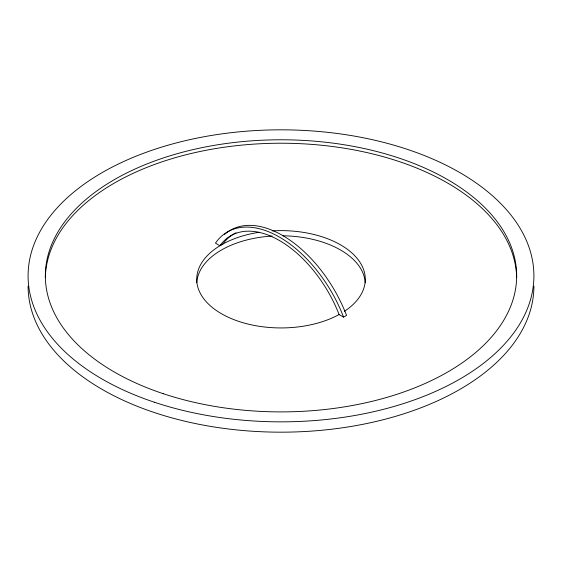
<?xml version="1.0" encoding="UTF-8"?>
<svg xmlns="http://www.w3.org/2000/svg" width="562" height="562" viewBox="0 0 562 562"><rect width="100%" height="100%" fill="white"/><g stroke="black" fill="none" stroke-linecap="round" stroke-linejoin="round"><path stroke-width="0.84" d="M224.526 234.466A104.258 60.197 60 0 1 346.557 315.408L343.579 317.13A104.258 60.197 60 0 0 279.511 237.129A104.258 60.197 60 0 0 215.443 243.149L219.911 245.727L222.889 244.013A97.521 56.305 60 0 1 236.033 232.808M343.579 317.13L339.111 314.551A97.521 56.305 60 0 0 219.911 245.727M533.9 286.163A252.9 146.008 0 0 1 281 432.171A252.9 146.008 0 0 1 28.1 286.163M45.353 277.6A235.668 136.06 0 0 1 281 143.219A235.668 136.06 0 0 1 516.647 277.6M272.205 230.884A84.286 48.662 0 0 1 355.851 256.911A84.286 48.662 0 0 1 344.351 311.376M339.174 314.488A84.286 48.662 0 0 1 207.518 303.115A84.286 48.662 0 0 1 259.187 232.275M196.763 282.756A84.286 48.662 0 0 1 272.205 236.047M282.749 235.787A84.286 48.662 0 0 1 365.237 282.756M154.55 402.287A252.9 146.008 0 0 0 533.9 275.837A252.9 146.008 0 0 0 154.55 149.387A252.9 146.008 0 0 0 154.55 402.287M163.17 393.667A235.668 136.06 0 0 0 516.668 275.837A235.668 136.06 0 0 0 163.17 158.006A235.668 136.06 0 0 0 163.17 393.667"/></g></svg>
